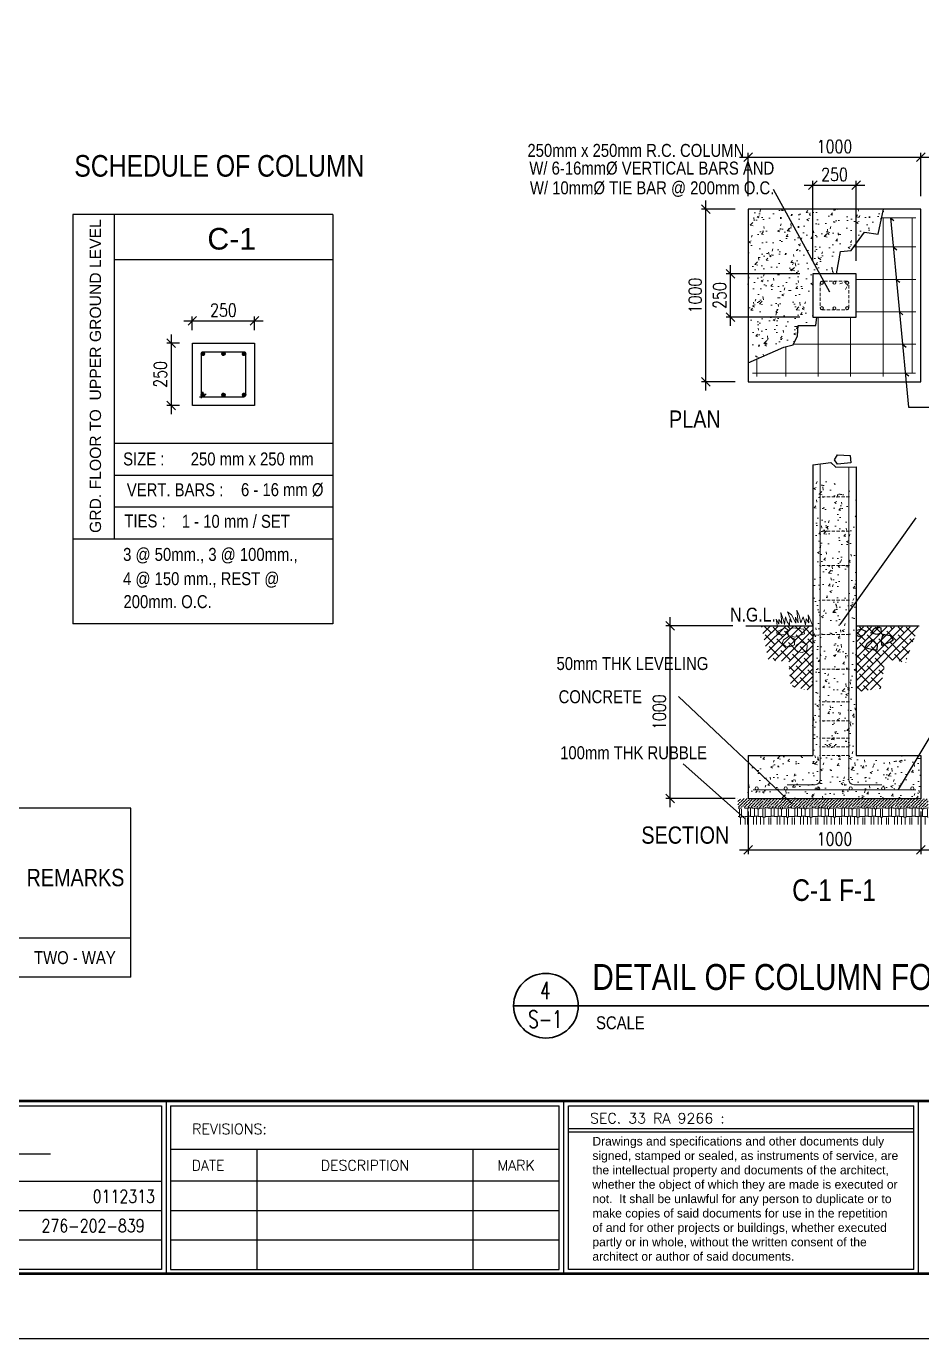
# Model space of a CAD drawing. Header units: millimetres. Extents: x 464829 to 645060, y -219977 to -107206.
# Drawn here: x 616957 to 627323, y -219977 to -204781 of the extents above; entities that cross this region are included whole.
import ezdxf
from ezdxf.enums import TextEntityAlignment as Align

# ---------------------------------------------------------------- set-up
doc = ezdxf.new("R2010")
doc.units = ezdxf.units.MM
doc.header["$LTSCALE"] = 300
doc.header["$MEASUREMENT"] = 0
doc.header["$PDMODE"] = 3
doc.header["$PDSIZE"] = 300
doc.linetypes.add('HIDDEN2', pattern=[0.1875, 0.125, -0.0625])
doc.layers.get('0').update_dxf_attribs({"color": 9})
doc.layers.get('DEFPOINTS').update_dxf_attribs({"color": 8})
for name, color, linetype in [('2TX-AR', 2, 'Continuous'), ('A-DIM', 9, 'Continuous'), ('COLUMN', 6, 'Continuous'), ('DIM', 9, 'Continuous'), ('FOOTING', 7, 'Continuous'), ('ROOF BEAMS', 10, 'Continuous')]:
    doc.layers.add(name, color=color, linetype=linetype)
for name, color, linetype, lineweight in [('BARS', 4, 'Continuous', 20), ('BORDER', 5, 'Continuous', 50), ('dimensions', 8, 'Continuous', 15), ('TB-TXT', 4, 'Continuous', 35), ('text', 142, 'Continuous', 25), ('TITLE', 3, 'Continuous', 30)]:
    doc.layers.add(name, color=color, linetype=linetype, lineweight=lineweight)
doc.styles.add('ARIAL', font='arial.ttf', dxfattribs={"width": 0.8})
doc.styles.add('DIM', font='romans.shx', dxfattribs={"width": 0.8})
doc.styles.add('JESS', font='SIMPLEX')
doc.styles.add('JO4', font='ARIALN.TTF')
doc.styles.add('mar4', font='ARIALN.TTF')
doc.styles.add('PSM', font='simplex')
doc.dimstyles.new('D1', dxfattribs={"dimscale": 50, "dimtxt": 3, "dimasz": 2, "dimexe": 1, "dimexo": 1, "dimgap": 1, "dimtad": 2, "dimdec": 0, "dimdsep": 46, "dimtxsty": 'ARIAL', "dimblk1": 'ARROW_1', "dimblk2": 'ARROW_1', "dimsah": 1, "dimcen": 0, "dimclrd": 7, "dimclre": 7, "dimclrt": 7, "dimadec": 0, "dimazin": 0, "dimtfac": 1, "dimtdec": 0, "dimtix": 1, "dimtofl": 0, "dimtmove": 0, "dimatfit": 3, "dimldrblk": 'ARROW_1', "dimfxl": 1, "dimtvp": 0.833333, "dimtolj": 1, "dimtzin": 0, "dimarcsym": 0})
doc.dimstyles.new('DIM-100', dxfattribs={"dimscale": 100, "dimtxt": 2, "dimasz": 1, "dimexe": 0.5, "dimexo": 1.5, "dimgap": 1, "dimtad": 1, "dimdec": 0, "dimdsep": 46, "dimtxsty": 'PSM', "dimblk1": 'DIMCIR', "dimblk2": 'DIMCIR', "dimsah": 1, "dimcen": 0, "dimdle": 2, "dimclrd": 251, "dimclre": 251, "dimclrt": 2, "dimadec": 0, "dimazin": 0, "dimtfac": 1, "dimtdec": 0, "dimtix": 1, "dimtmove": 2, "dimatfit": 3, "dimldrblk": 'DIMCIR', "dimfxl": 0.5, "dimtvp": 1, "dimtolj": 1, "dimtzin": 0, "dimarcsym": 0})

# ---------------------------------------------------------------- blocks, each defined once
blk = doc.blocks.new('ARROW_1')
at = {"color": 0}
for p, q in [((0, 0), (-1, 0.2)), ((0, 0), (-1, -0.2)), ((-1, 0), (0, 0))]:
    blk.add_line(p, q, dxfattribs=at)
blk = doc.blocks.new('_Oblique')
at = {"color": 0, "linetype": 'ByBlock', "lineweight": -2}
blk.add_line((-0.5, -0.5), (0.5, 0.5), dxfattribs=at)
blk = doc.blocks.new('*D831')
at = {"layer": 'DEFPOINTS', "color": 0, "transparency": 16777216}
for p in [(624825, -206898), (625312, -206898), (625312, -208898)]:
    blk.add_point(p, dxfattribs=at)
at = {"layer": 'DEFPOINTS', "color": 0, "linetype": 'Continuous', "transparency": 16777216}
for p in [(520341, -208070), (520524, -208048), (520822, -210530)]:
    blk.add_point(p, dxfattribs=at)
at = {"layer": 'dimensions', "color": 8, "lineweight": -2, "transparency": 16777216}
for p, q in [((624825, -208998), (624825, -206798)), ((625162, -206898), (624775, -206898)), ((625162, -208898), (624775, -208898))]:
    blk.add_line(p, q, dxfattribs=at)
at = {"layer": 'ROOF BEAMS', "color": 7, "linetype": 'Continuous', "lineweight": -2, "transparency": 16777216}
for p, q in [((520475, -208054), (520291, -208076)), ((520627, -210453), (520353, -208169)), ((520773, -210536), (520589, -210558))]:
    blk.add_line(p, q, dxfattribs=at)
at = {"layer": 'dimensions', "color": 8, "lineweight": -2, "transparency": 16777216, "xscale": 100, "yscale": 100, "zscale": 100}
for p, rotation in [((624825, -206898), 90), ((624825, -208898), 270)]:
    blk.add_blockref('_Oblique', p, dxfattribs=dict(at, rotation=rotation))
at = {"layer": 'ROOF BEAMS', "color": 7, "linetype": 'Continuous', "lineweight": -2, "transparency": 16777216, "xscale": 100, "yscale": 100, "zscale": 100}
for p, rotation in [((520341, -208070), 96.84090991491829), ((520639, -210552), 276.8409099149183)]:
    blk.add_blockref('ARROW_1', p, dxfattribs=dict(at, rotation=rotation))
at = {"layer": 'dimensions', "color": 8, "transparency": 16777216, "insert": (624700, -207898), "char_height": 150, "attachment_point": 5, "rotation": 90, "style": 'DIM'}
blk.add_mtext('\\A1;1000', dxfattribs=at)
at = {"layer": 'ROOF BEAMS', "color": 7, "linetype": 'Continuous', "transparency": 16777216, "insert": (520364, -209326), "char_height": 150, "attachment_point": 5, "rotation": 276.8409, "style": 'ARIAL'}
blk.add_mtext('\\A1;2500', dxfattribs=at)
blk = doc.blocks.new('*D832')
at = {"layer": 'DEFPOINTS', "color": 0, "transparency": 16777216}
for p in [(627313, -206298), (625312, -206898), (627313, -206898)]:
    blk.add_point(p, dxfattribs=at)
at = {"layer": 'DEFPOINTS', "color": 0, "linetype": 'Continuous', "transparency": 16777216}
for p in [(522231, -207582), (522262, -207839), (520524, -208048)]:
    blk.add_point(p, dxfattribs=at)
at = {"layer": 'dimensions', "color": 8, "lineweight": -2, "transparency": 16777216}
for p, q in [((625212, -206298), (627413, -206298)), ((625312, -206748), (625312, -206248)), ((627313, -206748), (627313, -206248))]:
    blk.add_line(p, q, dxfattribs=at)
at = {"layer": 'ROOF BEAMS', "color": 7, "linetype": 'Continuous', "lineweight": -2, "transparency": 16777216}
for p, q in [((522256, -207790), (522225, -207533)), ((520593, -207779), (522132, -207594)), ((520519, -207998), (520488, -207741))]:
    blk.add_line(p, q, dxfattribs=at)
at = {"layer": 'dimensions', "color": 8, "lineweight": -2, "transparency": 16777216, "xscale": 100, "yscale": 100, "zscale": 100, "rotation": 180}
blk.add_blockref('_Oblique', (625312, -206298), dxfattribs=at)
at = {"layer": 'dimensions', "color": 8, "lineweight": -2, "transparency": 16777216, "xscale": 100, "yscale": 100, "zscale": 100}
blk.add_blockref('_Oblique', (627313, -206298), dxfattribs=at)
at = {"layer": 'ROOF BEAMS', "color": 7, "linetype": 'Continuous', "lineweight": -2, "transparency": 16777216, "xscale": 100, "yscale": 100, "zscale": 100}
for p, rotation in [((522231, -207582), 6.840909914917152), ((520494, -207791), 186.8409099149172)]:
    blk.add_blockref('ARROW_1', p, dxfattribs=dict(at, rotation=rotation))
at = {"layer": 'dimensions', "color": 8, "transparency": 16777216, "insert": (626313, -206173), "char_height": 150, "attachment_point": 5, "style": 'DIM'}
blk.add_mtext('\\A1;1000', dxfattribs=at)
at = {"layer": 'ROOF BEAMS', "color": 7, "linetype": 'Continuous', "transparency": 16777216, "insert": (521347, -207561), "char_height": 150, "attachment_point": 5, "rotation": 6.8409, "style": 'ARIAL'}
blk.add_mtext('\\A1;1750', dxfattribs=at)
blk = doc.blocks.new('*D829')
at = {"layer": 'DEFPOINTS', "color": 0, "transparency": 16777216}
for p in [(619599, -208193), (618879, -208451), (619599, -208451)]:
    blk.add_point(p, dxfattribs=at)
at = {"layer": 'dimensions', "color": 8, "lineweight": -2, "transparency": 16777216}
for p, q in [((618879, -208301), (618879, -208143)), ((619599, -208301), (619599, -208143)), ((618779, -208193), (619699, -208193))]:
    blk.add_line(p, q, dxfattribs=at)
at = {"layer": 'dimensions', "color": 8, "lineweight": -2, "transparency": 16777216, "xscale": 100, "yscale": 100, "zscale": 100, "rotation": 180}
blk.add_blockref('_Oblique', (618879, -208193), dxfattribs=at)
at = {"layer": 'dimensions', "color": 8, "lineweight": -2, "transparency": 16777216, "xscale": 100, "yscale": 100, "zscale": 100}
blk.add_blockref('_Oblique', (619599, -208193), dxfattribs=at)
at = {"layer": 'dimensions', "color": 8, "transparency": 16777216, "insert": (619239, -208068), "char_height": 150, "attachment_point": 5, "style": 'DIM'}
blk.add_mtext('\\A1;250', dxfattribs=at)
blk = doc.blocks.new('DIMCIR')
for p, q in [((-1.5, 0), (1.5, 0)), ((0, 1.5), (0, -1.5))]:
    blk.add_line(p, q)
at = {"color": 2}
blk.add_circle((0, 0), 0.75, dxfattribs=at)
blk = doc.blocks.new('*D830')
at = {"layer": 'DEFPOINTS', "color": 0, "transparency": 16777216}
for p in [(618879, -208451), (618634, -209171), (618879, -209171)]:
    blk.add_point(p, dxfattribs=at)
at = {"layer": 'dimensions', "color": 8, "lineweight": -2, "transparency": 16777216}
for p, q in [((618729, -208451), (618584, -208451)), ((618634, -208351), (618634, -209271)), ((618729, -209171), (618584, -209171))]:
    blk.add_line(p, q, dxfattribs=at)
at = {"layer": 'dimensions', "color": 8, "lineweight": -2, "transparency": 16777216, "xscale": 100, "yscale": 100, "zscale": 100}
for p, rotation in [((618634, -208451), 90), ((618634, -209171), 270)]:
    blk.add_blockref('_Oblique', p, dxfattribs=dict(at, rotation=rotation))
at = {"layer": 'dimensions', "color": 8, "transparency": 16777216, "insert": (618509, -208811), "char_height": 150, "attachment_point": 5, "rotation": 90, "style": 'DIM'}
blk.add_mtext('\\A1;250', dxfattribs=at)
blk = doc.blocks.new('*D833')
at = {"layer": 'DEFPOINTS', "color": 0, "transparency": 16777216}
for p in [(627313, -213222), (628065, -213222), (627313, -213722)]:
    blk.add_point(p, dxfattribs=at)
at = {"layer": 'dimensions', "color": 8, "lineweight": -2, "transparency": 16777216}
for p, q in [((628065, -213822), (628065, -213122)), ((627463, -213222), (628115, -213222)), ((627463, -213722), (628115, -213722))]:
    blk.add_line(p, q, dxfattribs=at)
at = {"layer": 'dimensions', "color": 8, "lineweight": -2, "transparency": 16777216, "xscale": 100, "yscale": 100, "zscale": 100}
for p, rotation in [((628065, -213222), 90), ((628065, -213722), 270)]:
    blk.add_blockref('_Oblique', p, dxfattribs=dict(at, rotation=rotation))
at = {"layer": 'dimensions', "color": 8, "transparency": 16777216, "insert": (627940, -213472), "char_height": 150, "attachment_point": 5, "rotation": 90, "style": 'DIM'}
blk.add_mtext('\\A1;250', dxfattribs=at)
blk = doc.blocks.new('*D834')
at = {"layer": 'DEFPOINTS', "color": 0, "transparency": 16777216}
for p in [(627292, -211722), (628065, -211722), (627313, -213222)]:
    blk.add_point(p, dxfattribs=at)
at = {"layer": 'dimensions', "color": 8, "lineweight": -2, "transparency": 16777216}
for p, q in [((628065, -213322), (628065, -211622)), ((627442, -211722), (628115, -211722)), ((627463, -213222), (628115, -213222))]:
    blk.add_line(p, q, dxfattribs=at)
at = {"layer": 'dimensions', "color": 8, "lineweight": -2, "transparency": 16777216, "xscale": 100, "yscale": 100, "zscale": 100}
for p, rotation in [((628065, -211722), 90), ((628065, -213222), 270)]:
    blk.add_blockref('_Oblique', p, dxfattribs=dict(at, rotation=rotation))
at = {"layer": 'dimensions', "color": 8, "transparency": 16777216, "insert": (627940, -212472), "char_height": 150, "attachment_point": 5, "rotation": 90, "style": 'DIM'}
blk.add_mtext('\\A1;750', dxfattribs=at)
blk = doc.blocks.new('*D835')
at = {"layer": 'DEFPOINTS', "color": 0, "transparency": 16777216}
for p in [(624410, -211722), (625287, -211722), (625312, -213722)]:
    blk.add_point(p, dxfattribs=at)
at = {"layer": 'dimensions', "color": 8, "lineweight": -2, "transparency": 16777216}
for p, q in [((624410, -213822), (624410, -211622)), ((625137, -211722), (624360, -211722)), ((625162, -213722), (624360, -213722))]:
    blk.add_line(p, q, dxfattribs=at)
at = {"layer": 'dimensions', "color": 8, "lineweight": -2, "transparency": 16777216, "xscale": 100, "yscale": 100, "zscale": 100}
for p, rotation in [((624410, -211722), 90), ((624410, -213722), 270)]:
    blk.add_blockref('_Oblique', p, dxfattribs=dict(at, rotation=rotation))
at = {"layer": 'dimensions', "color": 8, "transparency": 16777216, "insert": (624285, -212722), "char_height": 150, "attachment_point": 5, "rotation": 90, "style": 'DIM'}
blk.add_mtext('\\A1;1000', dxfattribs=at)
blk = doc.blocks.new('*D836')
at = {"layer": 'DEFPOINTS', "color": 0, "transparency": 16777216}
for p in [(625312, -213722), (627313, -213722), (627313, -214317)]:
    blk.add_point(p, dxfattribs=at)
at = {"layer": 'dimensions', "color": 8, "lineweight": -2, "transparency": 16777216}
for p, q in [((625312, -213872), (625312, -214367)), ((627313, -213872), (627313, -214367)), ((625212, -214317), (627413, -214317))]:
    blk.add_line(p, q, dxfattribs=at)
at = {"layer": 'dimensions', "color": 8, "lineweight": -2, "transparency": 16777216, "xscale": 100, "yscale": 100, "zscale": 100, "rotation": 180}
blk.add_blockref('_Oblique', (625312, -214317), dxfattribs=at)
at = {"layer": 'dimensions', "color": 8, "lineweight": -2, "transparency": 16777216, "xscale": 100, "yscale": 100, "zscale": 100}
blk.add_blockref('_Oblique', (627313, -214317), dxfattribs=at)
at = {"layer": 'dimensions', "color": 8, "transparency": 16777216, "insert": (626313, -214192), "char_height": 150, "attachment_point": 5, "style": 'DIM'}
blk.add_mtext('\\A1;1000', dxfattribs=at)
blk = doc.blocks.new('*D837')
at = {"layer": 'DEFPOINTS', "color": 0, "transparency": 16777216}
for p in [(625110, -207648), (626063, -207648), (626063, -208148)]:
    blk.add_point(p, dxfattribs=at)
at = {"layer": 'dimensions', "color": 8, "lineweight": -2, "transparency": 16777216}
for p, q in [((625110, -208248), (625110, -207548)), ((625913, -207648), (625060, -207648)), ((625913, -208148), (625060, -208148))]:
    blk.add_line(p, q, dxfattribs=at)
at = {"layer": 'dimensions', "color": 8, "lineweight": -2, "transparency": 16777216, "xscale": 100, "yscale": 100, "zscale": 100}
for p, rotation in [((625110, -207648), 90), ((625110, -208148), 270)]:
    blk.add_blockref('_Oblique', p, dxfattribs=dict(at, rotation=rotation))
at = {"layer": 'dimensions', "color": 8, "transparency": 16777216, "insert": (624985, -207898), "char_height": 150, "attachment_point": 5, "rotation": 90, "style": 'DIM'}
blk.add_mtext('\\A1;250', dxfattribs=at)
blk = doc.blocks.new('*D838')
at = {"layer": 'DEFPOINTS', "color": 0, "transparency": 16777216}
for p in [(626563, -206622), (626063, -207648), (626563, -207648)]:
    blk.add_point(p, dxfattribs=at)
at = {"layer": 'dimensions', "color": 8, "lineweight": -2, "transparency": 16777216}
for p, q in [((625963, -206622), (626663, -206622)), ((626063, -207498), (626063, -206572)), ((626563, -207498), (626563, -206572))]:
    blk.add_line(p, q, dxfattribs=at)
at = {"layer": 'dimensions', "color": 8, "lineweight": -2, "transparency": 16777216, "xscale": 100, "yscale": 100, "zscale": 100, "rotation": 180}
blk.add_blockref('_Oblique', (626063, -206622), dxfattribs=at)
at = {"layer": 'dimensions', "color": 8, "lineweight": -2, "transparency": 16777216, "xscale": 100, "yscale": 100, "zscale": 100}
blk.add_blockref('_Oblique', (626563, -206622), dxfattribs=at)
at = {"layer": 'dimensions', "color": 8, "transparency": 16777216, "insert": (626313, -206497), "char_height": 150, "attachment_point": 5, "style": 'DIM'}
blk.add_mtext('\\A1;250', dxfattribs=at)

msp = doc.modelspace()

# ---------------------------------------------------------------- hatches: boundary and pattern name
at = {"layer": 'BARS', "lineweight": -3, "ltscale": 0.005}
h = msp.add_hatch(dxfattribs=at)
h.set_pattern_fill('ANSI31', color=256, scale=0.48, style=0)
h.set_pattern_definition([(45, (304071.273374, -154526.75233), (-0.042426406871, 0.042426406871), [])])
h.paths.add_polyline_path([(619020.4, -208573.3, 1), (618982, -208573.3, 1)])
h = msp.add_hatch(dxfattribs=at)
h.set_pattern_fill('ANSI31', color=256, scale=0.48, style=0)
h.set_pattern_definition([(135, (934169.8871, -154526.75233), (0.042426406871, 0.042426406871), [])])
h.paths.add_polyline_path([(619220.7, -208573.3, -1), (619259.1, -208573.3, -1)])
h = msp.add_hatch(dxfattribs=at)
h.set_pattern_fill('ANSI31', color=256, scale=0.48, style=0)
h.set_pattern_definition([(135, (934407.405946, -154526.75233), (0.042426406871, 0.042426406871), [])])
h.paths.add_polyline_path([(619458.3, -208573.3, -1), (619496.7, -208573.3, -1)])
h = msp.add_hatch(dxfattribs=at)
h.set_pattern_fill('ANSI31', color=256, scale=0.48, style=0)
h.set_pattern_definition([(45, (304070.15831, -155003.80947), (-0.042426406871, 0.042426406871), [])])
h.paths.add_polyline_path([(619019.3, -209050.3, 1), (618980.9, -209050.3, 1)])
h = msp.add_hatch(dxfattribs=at)
h.set_pattern_fill('ANSI31', color=256, scale=0.48, style=0)
h.set_pattern_definition([(225, (934169.8871, -263096.01885), (0.042426406871, -0.042426406871), [])])
h.paths.add_polyline_path([(619220.7, -209049.5, 1), (619259.1, -209049.5, 1)])
h = msp.add_hatch(dxfattribs=at)
h.set_pattern_fill('ANSI31', color=256, scale=0.48, style=0)
h.set_pattern_definition([(225, (934407.405946, -263096.01885), (0.042426406871, -0.042426406871), [])])
h.paths.add_polyline_path([(619458.3, -209049.5, 1), (619496.7, -209049.5, 1)])
at = {"layer": 'dimensions'}
h = msp.add_hatch(dxfattribs=at)
h.set_pattern_fill('AR-CONC', color=256, scale=40.011684, angle=360, style=0)
h.set_pattern_definition([(50, (87984338.7, -11465870.61), (286.9878786, -25.108186), [30.0087631, -330.096394]), (355, (87984338.7, -11465870.6), (-55.5167453, 300.9647405), [24.0070105, -264.0771152]), (100.4514, (87984362.63, -11465872.7), (231.4713464, 275.8563718), [25.5035235, -280.5387671]), (46.1842, (87984338.7, -11465790.6), (427.0211172, -66.2269452), [45.0131446, -495.144591]), (96.6356, (87984374.3, -11465796.1), (373.9742894, 389.7609655), [38.2552864, -420.8080835]), (351.1842, (87984338.7, -11465790.6), (373.9739851, 389.7612576), [36.0105157, -396.1156728]), (21, (87984378.72, -11465810.6), (238.8325642, -161.09459876), [30.0087631, -330.096394]), (326, (87984378.72, -11465810.6), (97.354562, 290.1447455), [24.0070105, -264.0771152]), (71.4514, (87984398.63, -11465824.02), (336.1872241, 129.04988355), [25.5035235, -280.5387671]), (37.5, (87984338.71, -11465870.61), (4.8653629, 133.19643726), [0, -260.8761805, 0, -268.07828363, 0, -265.07740732]), (7.5, (87984338.71, -11465870.61), (105.25855235, 157.8107683), [0, -152.84463336, 0, -254.87442787, 0, -101.02950241]), (327.5, (87984249.49, -11465870.61), (213.59134695, -9.02458403), [0, -100.0292103, 0, -312.09113617, 0, -414.1209307]), (317.5, (87984209.47, -11465870.61), (233.34260793, 40.05368932), [0, -130.0379734, 0, -207.26052376, 0, -294.0858783])])
h.paths.add_polyline_path([(625312.4, -206897.7), (625312.4, -208676), (625724.9, -208497.8), (625833.8, -208469.2), (625885.3, -208366.1), (625891, -208245.9), (626097.2, -208245.9), (626108.7, -208148.1), (626062.6, -208148.1), (626062.6, -207647.9), (626337.7, -207647.9), (626383.6, -207387.2), (626503.8, -207375.8), (626658.5, -207163.9), (626818.8, -207186.8), (626880.1, -206897.7)])
h = msp.add_hatch(dxfattribs=at)
h.set_pattern_fill('AR-CONC', color=256, scale=40.011684, angle=360, style=0)
h.set_pattern_definition([(50, (87984338.7, -11465728.05), (286.9878786, -25.108186), [30.0087631, -330.096394]), (355, (87984338.7, -11465728.05), (-55.5167453, 300.9647405), [24.0070105, -264.0771152]), (100.4514, (87984362.63, -11465730.14), (231.4713464, 275.8563718), [25.5035235, -280.5387671]), (46.1842, (87984338.7, -11465648.03), (427.0211172, -66.2269452), [45.0131446, -495.144591]), (96.6356, (87984374.3, -11465653.55), (373.9742894, 389.7609655), [38.2552864, -420.8080835]), (351.1842, (87984338.7, -11465648.03), (373.9739851, 389.7612576), [36.0105157, -396.1156728]), (21, (87984378.72, -11465668.03), (238.8325642, -161.09459876), [30.0087631, -330.096394]), (326, (87984378.72, -11465668.03), (97.354562, 290.1447455), [24.0070105, -264.0771152]), (71.4514, (87984398.63, -11465681.46), (336.1872241, 129.04988355), [25.5035235, -280.5387671]), (37.5, (87984338.71, -11465728.05), (4.8653629, 133.19643726), [0, -260.8761805, 0, -268.07828363, 0, -265.07740732]), (7.5, (87984338.71, -11465728.05), (105.25855235, 157.8107683), [0, -152.84463336, 0, -254.87442787, 0, -101.02950241]), (327.5, (87984249.49, -11465728.05), (213.59134695, -9.02458403), [0, -100.0292103, 0, -312.09113617, 0, -414.1209307]), (317.5, (87984209.47, -11465728.05), (233.34260793, 40.05368932), [0, -130.0379734, 0, -207.26052376, 0, -294.0858783])])
h.paths.add_polyline_path([(626562.8, -210081.2), (626326.7, -210084.4), (626272, -210029.7), (626062.6, -210058.6), (626062.6, -213222.2), (625312.4, -213222.2), (625312.4, -213722.4), (627313, -213722.4), (627313, -213222.2), (626562.8, -213222.2)])
at = {"layer": 'dimensions', "linetype": 'Continuous'}
h = msp.add_hatch(dxfattribs=at)
h.set_pattern_fill('ANSI38', color=250, scale=20.005842, angle=360, style=0)
h.set_pattern_definition([(45, (-7157637.15, -4226523.53), (-44.9143964, 44.9143964), []), (135, (-7157637.15, -4226523.53), (-134.74318923, 44.9143964), [158.7963714, -95.2778228])])
h.paths.add_polyline_path([(626059.7, -211728.7), (625466, -211728.7), (625549.6, -212120.5), (625782.5, -212138.4), (625806.4, -212424.9), (626059.7, -212479)])
h = msp.add_hatch(dxfattribs=at)
h.set_pattern_fill('ANSI38', color=250, scale=20.005842, angle=360, style=0)
h.set_pattern_definition([(45, (-7157534.19, -4226523.53), (-44.9143964, 44.9143964), []), (135, (-7157534.19, -4226523.53), (-134.74318923, 44.9143964), [158.7963714, -95.2778228])])
h.paths.add_polyline_path([(626905.3, -212109.6), (627138.2, -212145.4), (627281.6, -211735.8), (626562.8, -211735.8), (626562.8, -212486), (626845.6, -212449.9)])
at = {"layer": 'dimensions'}
h = msp.add_hatch(dxfattribs=at)
h.set_pattern_fill('ANSI36', color=256, scale=200.058421, angle=360, style=0)
h.set_pattern_definition([(45, (87984338.711, -11465728.052), (13.262124924, 48.627791388), [62.518256444, -12.503651289, 0, -12.503651289])])
h.paths.add_polyline_path([(627395.7, -213722.4), (625195, -213722.4), (625195, -213822.4), (627395.7, -213822.4)])
h = msp.add_hatch(dxfattribs=at)
h.set_pattern_fill('AR-RSHKE', color=256, scale=8.002337, angle=360, style=0)
h.set_pattern_definition([(360, (87984338.71, -11465728.05), (204.05958903, 96.0280419), [48.01402095, -40.01168412, 56.01635777, -24.00701047, 72.02103142, -32.0093473]), (360, (87984386.73, -11465724.05), (204.05958903, 96.0280419), [40.01168412, -152.04439967, 32.0093473, -48.01402095]), (360, (87984482.75, -11465734.05), (204.05958903, 96.0280419), [24.00701047, -248.07244157]), (90, (87984338.71, -11465728.05), (-68.01986301, 96.0280419), [92.0268735, -292.0852941]), (90, (87984386.725, -11465728.05), (-68.01986301, 96.0280419), [90.02628928, -294.0858783]), (90, (87984426.74, -11465728.05), (-68.01986301, 96.0280419), [84.02453666, -300.08763093]), (90, (87984482.753, -11465734.054), (-68.01986301, 96.0280419), [92.0268735, -292.0852941]), (90, (87984506.76, -11465734.054), (-68.01986301, 96.0280419), [92.0268735, -292.0852941]), (90, (87984578.78, -11465728.05), (-68.01986301, 96.0280419), [88.02570507, -296.08646252])])
h.paths.add_polyline_path([(625272.4, -213822.9), (625277.7, -213956.2), (625230.3, -213822.8), (625197, -213822.8), (625197, -214022), (627397.3, -214022), (627397.3, -213825.5)])

# ---------------------------------------------------------------- linework, layer by layer
at = {"color": 254}
for p, q in [((626960, -206997.7), (627001.2, -207030.6)), ((626992.2, -207335.2), (627033.4, -207368.1)), ((627028, -207711.2), (627069.3, -207744.1)), ((627063.9, -208087.2), (627105.2, -208120.1)), ((627099.8, -208463.2), (627141, -208496.1)), ((627131.6, -208796.7), (627172.9, -208829.6))]:
    msp.add_line(p, q, dxfattribs=at)
at = {"color": 35}
for p, q in [((625286.6, -211721.8), (626062.6, -211721.8)), ((626562.8, -211721.8), (627243.4, -211721.8)), ((626611.8, -211721.8), (627292.4, -211721.8))]:
    msp.add_line(p, q, dxfattribs=at)
at = {"color": 8, "lineweight": -3}
for p, q in [((618166.6, -213835.3), (606216.7, -213835.3)), ((618166.6, -215789.3), (618166.6, -213835.3)), ((618166.6, -215339.3), (606216.7, -215339.3)), ((618166.6, -215789.3), (606216.7, -215789.3))]:
    msp.add_line(p, q, dxfattribs=at)
at = {"color": 250}
for points in [[(626337.7, -207647.9), (626383.6, -207387.2), (626503.8, -207375.8), (626658.5, -207163.9), (626818.8, -207186.8), (626880.1, -206897.7)], [(625312.4, -208676), (625724.9, -208497.8), (625833.8, -208469.2), (625885.3, -208366.1), (625891, -208245.9), (626097.2, -208245.9), (626108.7, -208148.1)], [(626062.6, -209858.6), (626272, -209829.7), (626326.7, -209884.4), (626562.8, -209881.2)]]:
    msp.add_lwpolyline(points, dxfattribs=at)
msp.add_lwpolyline([(626346, -209849), (626313.8, -209800.7), (626346, -209742.7), (626494.2, -209752.4), (626500.7, -209836.1)], close=True, dxfattribs=at)
at = {"color": 251}
for points in [[(626676.8, -211783.9), (626652.6, -211825.7), (626600.6, -211848.3), (626572.7, -211833.7), (626569, -211772.7), (626620.9, -211759.5), (626676.8, -211783.9)], [(626745, -211798.4), (626768.5, -211756.2), (626820.1, -211732.7), (626848.3, -211746.8), (626853, -211807.8), (626801.4, -211821.9), (626730.9, -211803.1)]]:
    msp.add_lwpolyline(points, dxfattribs=at)
for points in [[(626855.9, -211889.5), (626877.5, -211819.4), (626956.2, -211834.5), (626990.6, -211889.5), (626964.7, -211908.9), (626862.3, -211952)], [(626695.1, -211922.6), (626754.4, -211879.5), (626808.3, -211938.8), (626802.9, -212003.5), (626770.6, -212003.5), (626662.7, -211976.5)]]:
    msp.add_lwpolyline(points, close=True, dxfattribs=at)
at = {"layer": 'A-DIM', "lineweight": -3}
for p, q in [((617494.5, -206960.4), (617494.5, -210719.6)), ((617494.5, -206960.4), (617494.5, -207275.9)), ((620504.3, -206960.4), (617494.5, -206960.4)), ((617974.4, -206960.4), (617974.4, -210719.6)), ((620504.3, -206960.4), (620504.3, -210719.6)), ((617494.5, -207484.2), (617494.5, -211698.7)), ((620504.3, -207484.2), (617974.4, -207484.2)), ((617974.4, -207484.2), (617974.4, -210719.6)), ((620504.3, -207484.2), (620504.3, -211698.7)), ((620504.3, -209611.5), (617974.4, -209611.5)), ((620504.3, -209980.9), (617974.4, -209980.9)), ((620504.3, -210350.2), (617974.4, -210350.2)), ((620504.3, -210719.6), (617494.5, -210719.6)), ((620504.3, -211698.7), (617494.5, -211698.7)), ((620504.3, -211698.7), (620504.3, -211698.7))]:
    msp.add_line(p, q, dxfattribs=at)
at = {"layer": 'BARS', "color": 141, "linetype": 'Continuous'}
for p, q in [((627253, -206997.7), (626858.9, -206997.7)), ((626875.5, -208836.6), (626875.5, -206997.7)), ((627213, -208796.7), (627213, -206997.7)), ((627252.9, -207335.2), (626533.4, -207335.2)), ((627252.9, -207711.2), (626562.8, -207711.2)), ((626123.5, -208836.6), (626123.5, -208148.1)), ((626499.5, -208836.6), (626499.5, -208148.1)), ((627252.9, -208087.2), (626562.8, -208087.2)), ((625747.5, -208836.6), (625747.5, -208491.9)), ((627252.9, -208463.2), (625836.8, -208463.2)), ((625412.4, -208836.6), (625412.4, -208632.8)), ((627251.5, -208796.7), (625364.4, -208796.7)), ((626148.5, -209846.7), (626148.5, -213501.8)), ((626476.9, -209882.3), (626476.9, -213501.8)), ((625372.4, -213622.3), (627253, -213622.3)), ((625764.9, -213561.8), (626088.5, -213561.8)), ((626860.5, -213561.8), (626536.9, -213561.8))]:
    msp.add_line(p, q, dxfattribs=at)
at = {"layer": 'BARS', "color": 122, "linetype": 'HIDDEN2'}
for p, q in [((626456.9, -207733.8), (626168.5, -207733.8)), ((626462.7, -207733.8), (626374.6, -207764.7)), ((626148.5, -207753.8), (626148.5, -208042.2)), ((626476.9, -207748), (626441.2, -207828.5)), ((626476.9, -208042.2), (626476.9, -207753.8)), ((626168.5, -208062.2), (626456.9, -208062.2))]:
    msp.add_line(p, q, dxfattribs=at)
at = {"layer": 'BARS', "lineweight": -3, "ltscale": 0.005}
for p, q in [((618980.1, -208573.9), (618980.1, -209085)), ((619476.9, -208552.2), (619001.8, -208552.2)), ((619498.5, -209048.9), (619498.5, -208573.9)), ((618962.6, -209070.6), (619476.9, -209070.6)), ((618980.1, -209044.4), (619006.6, -209012.1)), ((619008.5, -209070.6), (619039.8, -209035.1))]:
    msp.add_line(p, q, dxfattribs=at)
at = {"layer": 'BARS', "color": 253, "linetype": 'HIDDEN2'}
for p, q in [((626486.9, -210227.6), (626138.5, -210227.6)), ((626486.9, -210626.8), (626138.5, -210626.8)), ((626486.9, -211026), (626138.5, -211026)), ((626486.9, -211425.3), (626138.5, -211425.3)), ((626486.9, -211824.5), (626138.5, -211824.5)), ((626486.9, -212223.7), (626138.5, -212223.7)), ((626486.9, -212603), (626138.5, -212603)), ((626486.9, -212823), (626138.5, -212823)), ((626486.9, -213022.2), (626138.5, -213022.2)), ((626486.9, -213122.2), (626138.5, -213122.2)), ((626486.9, -213222.2), (626138.5, -213222.2))]:
    msp.add_line(p, q, dxfattribs=at)
at = {"layer": 'BARS', "color": 4}
for centre, radius in [((626167, -207752), 17), ((626311.7, -207750.8), 17), ((626458.4, -207751.9), 17), ((626167, -208043.4), 17), ((626311.7, -208045.2), 17), ((626458.4, -208043.4), 17), ((625412.4, -213604.2), 18.2), ((625747.5, -213604.2), 18.2), ((626123.5, -213604.2), 18.2), ((626499.5, -213604.2), 18.2), ((626875.5, -213604.2), 18.2), ((627213, -213604.2), 18.2)]:
    msp.add_circle(centre, radius, dxfattribs=at)
at = {"layer": 'BARS', "lineweight": -3, "ltscale": 0.005}
for centre in [(619001.2, -208573.3), (619239.9, -208573.3), (619477.5, -208573.3), (619000.3, -209050.5), (619239.9, -209049.5), (619477.5, -209049.5)]:
    msp.add_circle(centre, 19.2, dxfattribs=at)
at = {"layer": 'BARS', "color": 122, "linetype": 'HIDDEN2'}
for centre, start, end in [((626168.5, -207753.8), 90, 180), ((626456.9, -207753.8), 0, 90), ((626168.5, -208042.2), 180, 270), ((626456.9, -208042.2), 270, 0)]:
    msp.add_arc(centre, 20, start, end, dxfattribs=at)
at = {"layer": 'BARS', "lineweight": -3, "ltscale": 0.005}
for centre, radius, start, end in [((619002, -208574.1), 21.9, 90.50763, 179.48604), ((619239.1, -208574.1), 21.9, 0.51396, 89.49237), ((619476.7, -208574.1), 21.9, 0.51396, 89.49237), ((619001.8, -209049), 21.6, 180, 270), ((619239.1, -209048.7), 21.9, 270.50763, 359.48604), ((619476.7, -209048.7), 21.9, 270.50763, 359.48604)]:
    msp.add_arc(centre, radius, start, end, dxfattribs=at)
at = {"layer": 'BARS', "color": 141, "linetype": 'Continuous'}
for centre, start, end in [((626088.5, -213501.8), 270, 360), ((626536.9, -213501.8), 180, 270)]:
    msp.add_arc(centre, 60, start, end, dxfattribs=at)
at = {"layer": 'BORDER'}
for p, q in [((644309.7, -217227), (604009.7, -217227)), ((644309.7, -219227), (604009.7, -219227))]:
    msp.add_line(p, q, dxfattribs=at)
msp.add_lwpolyline([(604009.7, -191027), (644309.7, -191027), (644309.7, -219227), (604009.7, -219227)], close=True, dxfattribs=at)
at = {"layer": 'COLUMN', "color": 252}
msp.add_lwpolyline([(626062.6, -208148.1), (626562.8, -208148.1), (626562.8, -207647.9), (626062.6, -207647.9)], close=True, dxfattribs=at)
at = {"layer": 'COLUMN', "lineweight": -3, "ltscale": 0.005}
msp.add_lwpolyline([(618879.3, -208451.4), (619599.3, -208451.4), (619599.3, -209171.4), (618879.3, -209171.4)], close=True, dxfattribs=at)
at = {"layer": 'DEFPOINTS'}
msp.add_lwpolyline([(603009.7, -190277), (645059.7, -190277), (645059.7, -219977), (603009.7, -219977)], close=True, dxfattribs=at)
at = {"layer": 'DIM'}
for p, q in [((626260.6, -207859.6), (625606.7, -206668.9)), ((626378.8, -211707), (627256.8, -210472.1)), ((624506.8, -212541.5), (625824.4, -213781.8)), ((627052.1, -213617.4), (627702.2, -212537.2)), ((624562.5, -213321.9), (625277.7, -213956.2))]:
    msp.add_line(p, q, dxfattribs=at)
msp.add_lwpolyline([(626960, -206997.7), (627169.3, -209191.4), (627717.9, -209191.4)], dxfattribs=at)
at = {"layer": 'dimensions', "color": 94, "ltscale": 0.1}
msp.add_lwpolyline([(625649.1, -211714.8), (625636.7, -211646.4), (625667.8, -211702.4), (625667.8, -211649.5), (625702, -211696.2), (625692.7, -211568.7), (625726.9, -211671.3), (625733.1, -211705.5), (625745.5, -211618.4), (625764.2, -211677.5), (625792.2, -211714.8), (625795.3, -211646.4), (625817.1, -211680.6), (625770.4, -211559.4), (625814, -211593.6), (625863.7, -211693), (625860.6, -211621.6), (625891.7, -211686.8), (625876.2, -211540.7), (625904.2, -211602.9), (625922.8, -211686.8), (625950.8, -211618.4), (625975.7, -211711.7), (625985, -211643.3), (626016.2, -211686.8), (626006.8, -211596.7), (626059.7, -211714.8)], dxfattribs=at)
at = {"layer": 'dimensions', "color": 251}
for points in [[(625748.4, -211821.5), (625649.8, -211826.2), (625645.1, -211793.3), (625739, -211746.4), (625790.7, -211779.3)], [(625753.1, -211793.7), (625828.2, -211746.8), (625959.6, -211760.9), (625964.3, -211817.2), (625851.7, -211854.7), (625776.6, -211835.9), (625771.9, -211793.7)]]:
    msp.add_lwpolyline(points, dxfattribs=at)
for points in [[(625724.2, -211883.5), (625788.9, -211840.4), (625853.6, -211878.1), (625848.2, -211942.8), (625794.3, -211964.3), (625745.8, -211959), (625708.1, -211926.6)], [(625867.8, -211949.6), (625932.5, -211906.5), (625997.2, -211944.2), (625991.8, -212008.8), (625937.9, -212030.4), (625889.4, -212025), (625851.7, -211992.7)]]:
    msp.add_lwpolyline(points, close=True, dxfattribs=at)
at = {"layer": 'FOOTING', "color": 252}
for p, q in [((626062.6, -209858.6), (626062.6, -213222.2)), ((626562.8, -209881.2), (626562.8, -213222.2)), ((625312.4, -213222.2), (626062.6, -213222.2)), ((625312.4, -213222.2), (625312.4, -213722.4)), ((626562.8, -213222.2), (627313, -213222.2)), ((627313, -213222.2), (627313, -213722.4)), ((625312.4, -213722.4), (627313, -213722.4))]:
    msp.add_line(p, q, dxfattribs=at)
at = {"layer": 'FOOTING', "color": 252, "linetype": 'Continuous'}
msp.add_lwpolyline([(625312.4, -208898.3), (627313, -208898.3), (627313, -206897.7), (625312.4, -206897.7)], close=True, dxfattribs=at)
at = {"layer": 'TITLE'}
msp.add_line((622597.4, -216121.4), (628523.3, -216121.4), dxfattribs=at)
at = {"layer": 'TITLE', "color": 4, "lineweight": -3}
for p, q in [((612970.1, -217279.5), (618522.6, -217279.5)), ((618522.6, -217279.5), (618522.6, -219174.5)), ((618575.1, -217227), (618575.1, -219227)), ((618627.6, -217279.5), (623127.3, -217279.5)), ((618627.6, -217279.5), (618627.6, -219174.5)), ((623127.3, -219174.5), (623127.3, -217279.5)), ((623179.8, -219227), (623179.8, -217227)), ((623232.3, -217279.5), (627232.3, -217279.5)), ((623232.3, -219174.5), (623232.3, -217279.5)), ((627232.3, -219174.5), (627232.3, -217279.5)), ((627284.8, -219227), (627284.8, -217227)), ((623232.3, -217542), (627232.3, -217542)), ((623232.3, -217579.5), (627232.3, -217579.5)), ((614283.1, -217835.1), (617237.9, -217835.1)), ((618627.6, -217780.8), (623127.3, -217780.8)), ((619627.3, -217780.8), (619627.3, -219174.5)), ((622127.5, -217780.8), (622127.5, -219174.5)), ((612970.1, -218150.9), (618522.6, -218150.9)), ((618627.6, -218150), (623127.3, -218150)), ((612970.1, -218492.1), (618522.6, -218492.1)), ((618627.6, -218492.1), (623127.3, -218492.1)), ((612970.1, -218833.3), (618522.6, -218833.3)), ((618627.6, -218833.3), (623127.3, -218833.3)), ((618522.6, -219174.5), (612970.1, -219174.5)), ((618627.6, -219174.5), (623127.3, -219174.5)), ((627232.3, -219174.5), (623232.3, -219174.5))]:
    msp.add_line(p, q, dxfattribs=at)
at = {"layer": 'TITLE'}
msp.add_circle((622972, -216121.4), 374.6, dxfattribs=at)

# ---------------------------------------------------------------- texts
at = {"layer": '2TX-AR', "style": 'mar4'}
for s, height, p in [('250mm x 250mm R.C. COLUMN', 150, (622758.1, -206293)), ('W/ 6-16mm%%C VERTICAL BARS AND', 150, (622780.4, -206498)), ('W/ 10mm%%C TIE BAR @ 200mm O.C.', 150, (622787.3, -206726.2)), ('PLAN', 200, (624397.1, -209429.3)), ('50mm THK LEVELING', 150, (623095.4, -212234.3)), ('CONCRETE', 150, (623119.1, -212618.5)), ('100mm THK RUBBLE', 150, (623136.7, -213267.2)), ('SECTION', 200, (624076.9, -214245.4)), ('C-1 F-1', 250, (625822.7, -214907.8))]:
    msp.add_text(s, height=height, dxfattribs=at).set_placement(p)
for s, height, p in [('SCHEDULE OF COLUMN', 250, (619191.4, -206522)), ('SIZE :', 150, (618317.1, -209865.4)), ('250 mm x 250 mm', 150, (619571.9, -209865.4)), ('VERT. BARS :  ', 150, (618727, -210222.5)), ('6 - 16 mm %%C', 150, (619919.8, -210221)), ('TIES :   ', 150, (618402.8, -210583.2)), ('1 - 10 mm / SET', 150, (619382.4, -210587.3)), ('3 @ 50mm., 3 @ 100mm.,', 150, (619087.9, -210970.9)), ('4 @ 150 mm., REST @ ', 150, (619005.9, -211251.5)), ('200mm. O.C.', 150, (618592.8, -211517.6)), ('REMARKS', 200, (617526.2, -214736.9))]:
    msp.add_text(s, height=height, dxfattribs=at).set_placement(p, align=Align.CENTER)
at = {"layer": '2TX-AR', "lineweight": -3, "style": 'ARIAL'}
msp.add_text('GRD. FLOOR TO  UPPER GROUND LEVEL', height=130, rotation=90, dxfattribs=at).set_placement((617822.2, -208831), align=Align.CENTER)
msp.add_text('C-1', height=250, dxfattribs=at).set_placement((619334.7, -207366.1), align=Align.CENTER)
at = {"layer": '2TX-AR', "style": 'mar4'}
msp.add_text('TWO - WAY', height=150, dxfattribs=at).set_placement((617519.7, -215564.3), align=Align.MIDDLE_CENTER)
at = {"layer": 'TB-TXT', "linetype": 'ByBlock', "style": 'mar4'}
msp.add_text('DETAIL OF COLUMN FOOTING', height=300, dxfattribs=at).set_placement((623509.8, -215938.3))
at = {"layer": 'TB-TXT', "style": 'PSM', "width": 0.7}
for s, p in [('4', (622965.7, -215944.9)), ('S-1', (622965.7, -216276.8))]:
    msp.add_text(s, height=200, dxfattribs=at).set_placement(p, align=Align.MIDDLE)
at = {"layer": 'TB-TXT'}
for s, height, style, p in [('SCALE', 150, 'mar4', (623552.6, -216393.9)), ('SEC. 33 RA 9266 :', 120, 'JESS', (623483.2, -217484.5)), ('REVISIONS:', 120, 'JESS', (618877.4, -217608.3))]:
    msp.add_text(s, height=height, dxfattribs=dict(at, style=style)).set_placement(p)
at = {"layer": 'TB-TXT', "style": 'JESS'}
for s, p in [('DATE', (619061.4, -217969)), ('DESCRIPTION', (620877.4, -217969)), ('MARK', (622627.4, -217969))]:
    msp.add_text(s, height=120, dxfattribs=at).set_placement(p, align=Align.MIDDLE_CENTER)
at = {"layer": 'TB-TXT', "linetype": 'Continuous', "style": 'PSM', "width": 0.8}
for s, p in [('0112313', (617726.1, -218402.4)), ('276-202-839', (617133.4, -218743.7))]:
    msp.add_text(s, height=150, dxfattribs=at).set_placement(p)
at = {"layer": 'TB-TXT', "insert": (623510.1, -217639.8), "char_height": 100, "width": 3536.489, "attachment_point": 1, "style": 'PSM'}
msp.add_mtext('{\\fArial|b0|i0|c0|p34;\\C30;Drawings and specifications and other documents duly signed, stamped or sealed, as instruments of service, are the intellectual property and documents of the architect, whether the object of which they are made is executed or not.  It shall be unlawful for any person to duplicate or to make copies of said documents for use in the repetition of and for other projects or buildings, whether executed partly or in whole, without the written consent of the architect or author of said documents.}', dxfattribs=at)
at = {"layer": 'text', "color": 6, "style": 'JO4'}
msp.add_text('N.G.L.', height=160, dxfattribs=at).set_placement((625104.7, -211672.8))

# ---------------------------------------------------------------- dimensions: what is measured, and where the dimension line sits
at = {"layer": 'dimensions'}
for base, p1, p2, text, picture, middle in [((627313, -206298.2), (625312.4, -206897.7), (627313, -206897.7), '1000', '*D832', (626312.7, -206173.2)), ((626562.8, -206622), (626062.6, -207647.9), (626562.8, -207647.9), '250', '*D838', (626312.7, -206497)), ((619599.3, -208192.7), (618879.3, -208451.4), (619599.3, -208451.4), '250', '*D829', (619239.3, -208067.7)), ((627313, -214317.2), (625312.4, -213722.4), (627313, -213722.4), '1000', '*D836', (626312.7, -214192.2))]:
    dim = msp.add_linear_dim(base=base, p1=p1, p2=p2, text=text, dimstyle='DIM-100', override={"dimtxt": 1.5, "dimgap": 0.5, "dimtxsty": 'DIM', "dimblk1": 'Oblique', "dimblk2": 'Oblique', "dimdle": 1, "dimclrd": 8, "dimclre": 8, "dimclrt": 8}, dxfattribs=at)
    dim.commit()
    dim.dimension.update_dxf_attribs({"geometry": picture, "text_midpoint": middle})
for base, p1, p2, text, picture, middle in [((624824.7, -206897.7), (625312.4, -208898.3), (625312.4, -206897.7), '1000', '*D831', (624699.7, -207898)), ((625110.1, -207647.9), (626062.6, -208148.1), (626062.6, -207647.9), '250', '*D837', (624985.1, -207898)), ((618634.2, -209171.4), (618879.3, -208451.4), (618879.3, -209171.4), '250', '*D830', (618509.2, -208811.4)), ((624410.2, -211721.8), (625312.4, -213722.4), (625286.6, -211721.8), '1000', '*D835', (624285.2, -212722.1)), ((628064.9, -211721.8), (627313, -213222.2), (627292.4, -211721.8), '750', '*D834', (627939.9, -212472)), ((628064.9, -213222.2), (627313, -213722.4), (627313, -213222.2), '250', '*D833', (627939.9, -213472.3))]:
    dim = msp.add_linear_dim(base=base, p1=p1, p2=p2, angle=90, text=text, dimstyle='DIM-100', override={"dimtxt": 1.5, "dimgap": 0.5, "dimtxsty": 'DIM', "dimblk1": 'Oblique', "dimblk2": 'Oblique', "dimdle": 1, "dimclrd": 8, "dimclre": 8, "dimclrt": 8}, dxfattribs=at)
    dim.commit()
    dim.dimension.update_dxf_attribs({"geometry": picture, "text_midpoint": middle})
at = {"layer": 'ROOF BEAMS', "linetype": 'Continuous'}
for p1, p2, distance, picture, middle in [((520524.5, -208047.9), (522262, -207839.5), 259.2, '*D832', (521347.3, -207560.7)), ((520822.3, -210530.1), (520524.5, -208047.9), 184.7, '*D831', (520364.3, -209326.1))]:
    dim = msp.add_aligned_dim(p1=p1, p2=p2, distance=distance, dimstyle='D1', dxfattribs=at)
    dim.commit()
    dim.dimension.update_dxf_attribs({"geometry": picture, "text_midpoint": middle})

doc.saveas('drawing.dxf')
